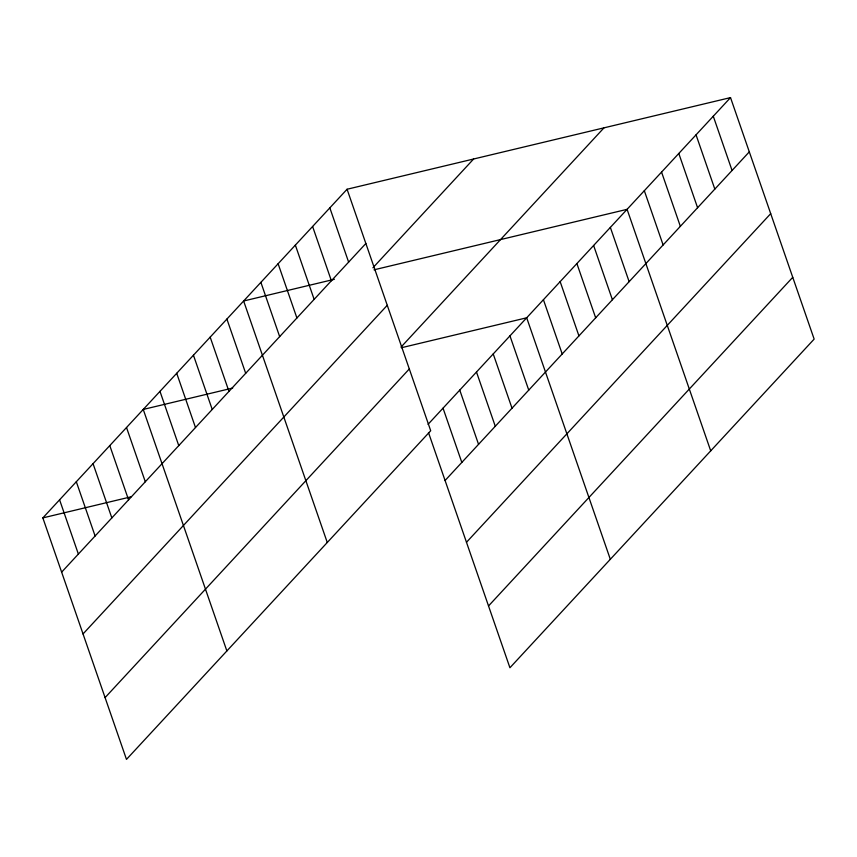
<?xml version="1.0" encoding="UTF-8"?>
<svg xmlns="http://www.w3.org/2000/svg" width="857" height="857" viewBox="0 0 857 857"><rect width="100%" height="100%" fill="white"/><g stroke="black" fill="none" stroke-linecap="round" stroke-linejoin="round"><path stroke-width="1.29" d="M347.074 189.247L430.707 430.75L126.482 759.398L42.85 517.896L347.074 189.247L730.518 97.602L814.15 339.104L509.926 667.753L428.479 432.549M61.64 572.144L365.864 243.495M372.902 267.802L473.61 159.006M83.033 633.944L387.257 305.296M401.033 347.085L603.981 127.843M105.079 697.609L409.303 368.96M428.05 424.344L730.518 97.602M445.083 480.498L749.307 151.85M466.476 542.299L770.7 213.65M488.522 605.963L792.746 277.314M334.391 279.296L243.634 300.989L327.267 542.492M374.006 269.826L627.088 209.344L710.71 450.846M232.718 388.05L143.248 409.442L226.869 650.945M401.43 347.728L526.691 317.797L610.323 559.3M42.85 517.896L131.046 496.814M713.281 116.22L732.071 170.479M696.045 134.849L714.824 189.097M678.798 153.467L697.587 207.726M661.561 172.096L680.351 226.344M644.325 190.715L663.114 244.973M610.355 227.416L629.134 281.664M593.622 245.488L612.401 299.746M576.89 263.57L595.669 317.818M560.157 281.642L578.936 335.89M543.424 299.714L562.203 353.973M509.958 335.869L528.748 390.117M493.225 353.941L512.015 408.2M476.492 372.024L495.282 426.272M459.759 390.096L478.549 444.344M443.026 408.168L461.816 462.426M329.838 207.865L348.628 262.124M312.601 226.494L331.38 280.742M295.354 245.113L314.144 299.372M278.118 263.742L296.908 317.99M260.882 282.36L279.661 336.619M226.901 319.061L245.691 373.309M210.179 337.133L228.958 391.392M193.446 355.216L212.225 409.464M176.713 373.288L195.492 427.536M159.98 391.36L178.759 445.619M126.515 427.514L145.304 481.763M109.782 445.586L128.571 499.845M93.049 463.669L111.839 517.917M76.316 481.741L95.106 535.989M59.583 499.813L78.373 554.072"/></g></svg>
